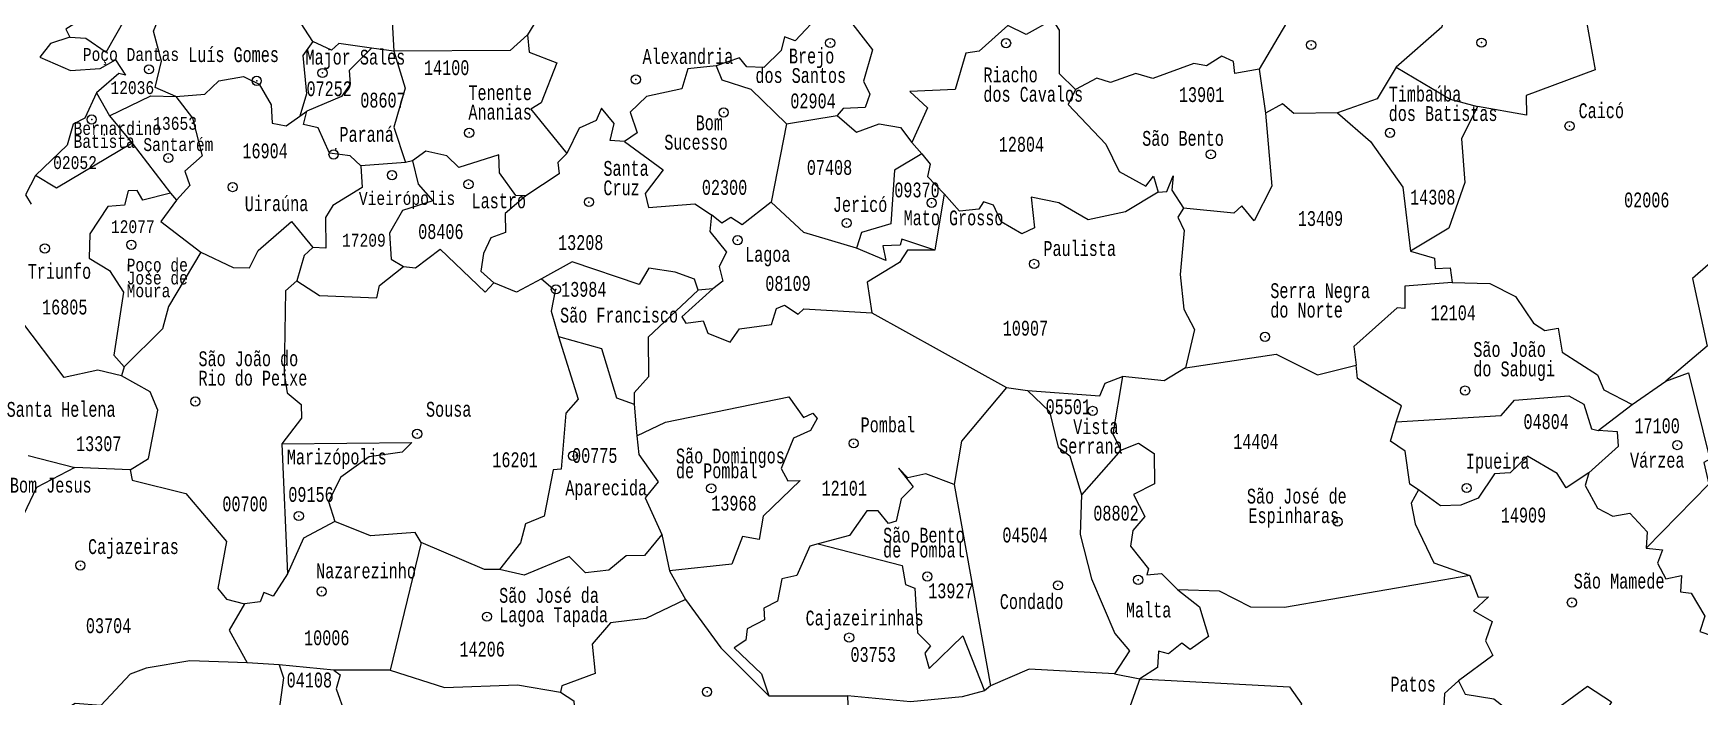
# Model space of a CAD drawing. Header units: millimetres. Extents: x 9851 to 10267, y 23387 to 23778.
# Drawn here: x 10204.67 to 10221.05, y 23654.6 to 23661.12 of the extents above; entities that cross this region are included whole.
import ezdxf
from ezdxf.enums import TextEntityAlignment as Align

# ---------------------------------------------------------------- set-up
doc = ezdxf.new("R2010")
doc.units = ezdxf.units.MM
doc.layers.add('3', color=7, linetype='Continuous')
doc.styles.add('MONOTXT', font='MONOTXT', dxfattribs={"height": 0.2})

# ---------------------------------------------------------------- blocks, each defined once
blk = doc.blocks.new('SEDE')
at = {"layer": '3', "color": 7, "linetype": 'Continuous'}
blk.add_circle((0, 0), 0.00451, dxfattribs=at)

msp = doc.modelspace()

# ---------------------------------------------------------------- linework, layer by layer
at = {"color": 7, "linetype": 'Continuous'}
for p, q in [((10208.157, 23662.012), (10208.213, 23660.946)), ((10209.848, 23661.633), (10209.53, 23661.107)), ((10208.213, 23660.946), (10207.995, 23660.976)), ((10216.722, 23660.77), (10216.783, 23660.337)), ((10205.292, 23660.536), (10205.42, 23660.311)), ((10205.42, 23660.311), (10205.643, 23660.043)), ((10207.29, 23660.308), (10207.358, 23660.356)), ((10212.076, 23660.233), (10211.925, 23659.463)), ((10212.076, 23660.233), (10212.572, 23660.313)), ((10205.643, 23660.043), (10206.02, 23659.551)), ((10213.307, 23660.047), (10213.407, 23659.936)), ((10208.329, 23659.852), (10207.89, 23659.818)), ((10208.397, 23659.868), (10208.329, 23659.852)), ((10206.02, 23659.551), (10206.077, 23659.482)), ((10213.624, 23659.544), (10213.535, 23658.989)), ((10211.35, 23658.611), (10211.207, 23658.596)), ((10212.913, 23658.374), (10214.239, 23657.641)), ((10205.564, 23657.844), (10205.536, 23657.754)), ((10214.239, 23657.641), (10214.445, 23657.61)), ((10220.39, 23657.472), (10220.722, 23657.703)), ((10210.577, 23657.475), (10210.603, 23657.165)), ((10220.056, 23657.216), (10220.39, 23657.472)), ((10204.619, 23656.971), (10205.078, 23656.853)), ((10207.112, 23657.085), (10207.168, 23655.809)), ((10215.363, 23657.024), (10214.976, 23656.584)), ((10205.623, 23656.831), (10205.078, 23656.853)), ((10213.723, 23656.687), (10214.082, 23654.709)), ((10210.848, 23656.196), (10210.924, 23655.837)), ((10208.483, 23656.118), (10208.178, 23654.86)), ((10210.924, 23655.837), (10211.082, 23655.557)), ((10207.087, 23654.913), (10206.772, 23654.934)), ((10207.624, 23654.86), (10207.087, 23654.913)), ((10208.178, 23654.86), (10207.624, 23654.86)), ((10214.082, 23654.709), (10214.022, 23654.658)), ((10215.3, 23654.824), (10215.548, 23654.777)), ((10211.9, 23654.609), (10212.674, 23654.61)), ((10212.674, 23654.61), (10212.712, 23653.54)), ((10214.022, 23654.658), (10213.802, 23654.599))]:
    msp.add_line(p, q, dxfattribs=at)
for points in [[(10219.343, 23662.981), (10219.163, 23662.793), (10219.02, 23662.776), (10218.583, 23662.523), (10218.5, 23662.373), (10218.649, 23661.993), (10218.518, 23661.182), (10218.069, 23660.789)], [(10220.19, 23662.307), (10219.948, 23661.897), (10220.006, 23661.729), (10219.938, 23661.253), (10220.027, 23660.762), (10219.346, 23660.509), (10219.352, 23660.317), (10218.87, 23660.403)], [(10205.054, 23661.868), (10205.093, 23661.761), (10204.935, 23661.604), (10204.985, 23661.323), (10205.13, 23661.251), (10204.989, 23661.163), (10205.028, 23661.085)], [(10217.415, 23661.702), (10217.142, 23661.483), (10216.722, 23660.77)], [(10205.028, 23661.085), (10205.188, 23661.073), (10205.386, 23660.936), (10205.576, 23661.269), (10205.713, 23661.239), (10205.883, 23661.392), (10205.947, 23661.371)], [(10207.417, 23661.041), (10207.261, 23661.284), (10207.136, 23661.316), (10207.214, 23661.424)], [(10212.323, 23661.466), (10212.279, 23661.422), (10212.418, 23661.382), (10212.42, 23661.322), (10212.159, 23661.047), (10212.055, 23661.087), (10212.022, 23660.953), (10211.852, 23660.787), (10211.684, 23660.791), (10211.614, 23660.88), (10211.383, 23660.803)], [(10212.323, 23661.466), (10212.659, 23661.298), (10212.922, 23660.959), (10212.831, 23660.65), (10212.893, 23660.524), (10212.849, 23660.391), (10212.632, 23660.383), (10212.572, 23660.313)], [(10206.07, 23660.501), (10205.867, 23660.59), (10205.931, 23660.848), (10205.852, 23661.143), (10205.947, 23661.371)], [(10214.692, 23661.255), (10214.43, 23661.111), (10214.25, 23661.198), (10213.97, 23660.945), (10213.838, 23660.925), (10213.732, 23660.569), (10213.287, 23660.549), (10213.461, 23660.39), (10213.307, 23660.047)], [(10214.692, 23661.255), (10214.755, 23661.151), (10214.756, 23660.727), (10214.915, 23660.568)], [(10205.028, 23661.085), (10204.839, 23661.02), (10204.733, 23660.888), (10205.036, 23660.756), (10205.328, 23660.777), (10205.478, 23660.86), (10205.577, 23660.71), (10205.51, 23660.726), (10205.292, 23660.536)], [(10209.53, 23661.107), (10209.358, 23660.952), (10208.213, 23660.946)], [(10209.53, 23661.107), (10209.546, 23660.935), (10209.816, 23660.832), (10209.664, 23660.439), (10209.56, 23660.375), (10209.915, 23659.939)], [(10207.417, 23661.041), (10207.321, 23660.905), (10207.355, 23660.528), (10207.29, 23660.308)], [(10207.995, 23660.976), (10207.777, 23660.756), (10207.785, 23660.623), (10207.7, 23660.501), (10207.358, 23660.356)], [(10207.995, 23660.976), (10207.673, 23661.021), (10207.602, 23660.956), (10207.417, 23661.041)], [(10208.213, 23660.946), (10208.325, 23660.582), (10208.214, 23660.198), (10208.329, 23659.852)], [(10216.722, 23660.77), (10216.484, 23660.725), (10216.469, 23660.845), (10216.355, 23660.898), (10216.204, 23660.802), (10216.079, 23660.824), (10215.676, 23660.679), (10215.51, 23660.725), (10215.26, 23660.639), (10215.126, 23660.681), (10214.915, 23660.568)], [(10211.383, 23660.803), (10211.104, 23660.771), (10211.047, 23660.575), (10210.699, 23660.499), (10210.539, 23660.345), (10210.607, 23660.142), (10210.484, 23660.057)], [(10211.383, 23660.803), (10211.438, 23660.664), (10211.724, 23660.572), (10212.076, 23660.233)], [(10218.069, 23660.789), (10217.881, 23660.476), (10217.493, 23660.339)], [(10218.069, 23660.789), (10218.601, 23660.473), (10218.87, 23660.403)], [(10206.07, 23660.501), (10206.355, 23660.522), (10206.493, 23660.653), (10206.738, 23660.696), (10206.892, 23660.623), (10207.008, 23660.42), (10207.019, 23660.238), (10207.157, 23660.213), (10207.29, 23660.308)], [(10214.915, 23660.568), (10214.845, 23660.422), (10215.215, 23660.032), (10215.345, 23659.763), (10215.608, 23659.619), (10215.685, 23659.717), (10215.729, 23659.559)], [(10205.292, 23660.536), (10205.176, 23660.287), (10205.062, 23660.23), (10205.002, 23660.022), (10204.692, 23659.725)], [(10205.42, 23660.311), (10205.824, 23660.508), (10206.07, 23660.501)], [(10206.07, 23660.501), (10206.235, 23660.287), (10206.331, 23659.917), (10206.16, 23659.766), (10206.208, 23659.626), (10206.077, 23659.482)], [(10217.493, 23660.339), (10217.064, 23660.335), (10216.953, 23660.43), (10216.783, 23660.337)], [(10218.87, 23660.403), (10218.711, 23660.084), (10218.745, 23659.654), (10218.588, 23659.206), (10218.211, 23658.98)], [(10207.89, 23659.818), (10207.785, 23659.917), (10207.582, 23659.944), (10207.47, 23660.193), (10207.327, 23660.226), (10207.358, 23660.356)], [(10210.484, 23660.057), (10210.342, 23660.068), (10210.382, 23660.236), (10210.257, 23660.385), (10210.205, 23660.266), (10210.038, 23660.19), (10209.915, 23659.939)], [(10212.572, 23660.313), (10212.763, 23660.151), (10212.987, 23660.231), (10213.195, 23660.196), (10213.307, 23660.047)], [(10216.783, 23660.337), (10216.847, 23659.618), (10216.672, 23659.279), (10216.551, 23659.427), (10216.472, 23659.355), (10215.977, 23659.402)], [(10217.493, 23660.339), (10217.816, 23660.058), (10218.136, 23659.61), (10218.211, 23658.98)], [(10205.643, 23660.043), (10204.899, 23659.599), (10204.692, 23659.725)], [(10209.513, 23659.525), (10209.415, 23659.529), (10209.253, 23659.749), (10209.248, 23659.927), (10208.853, 23659.804), (10208.737, 23659.916), (10208.53, 23659.963), (10208.397, 23659.868)], [(10209.915, 23659.939), (10209.826, 23659.853), (10209.841, 23659.739), (10209.513, 23659.525)], [(10210.484, 23660.057), (10210.863, 23659.781), (10210.684, 23659.546), (10210.717, 23659.409), (10211.173, 23659.446), (10211.339, 23659.339)], [(10213.407, 23659.936), (10213.137, 23659.778), (10213.1, 23659.249), (10212.813, 23659.164), (10212.762, 23659.009)], [(10213.407, 23659.936), (10213.487, 23659.836), (10213.463, 23659.714), (10213.624, 23659.544)], [(10207.89, 23659.818), (10207.903, 23659.606), (10207.616, 23659.428), (10207.543, 23659.312), (10207.546, 23659.009), (10207.419, 23659.017)], [(10208.397, 23659.868), (10208.455, 23659.639), (10208.597, 23659.476), (10208.299, 23659.381), (10208.173, 23659.156), (10208.188, 23658.902), (10208.308, 23658.83)], [(10204.692, 23659.725), (10204.594, 23659.535), (10204.649, 23659.441)], [(10215.729, 23659.559), (10215.813, 23659.566), (10215.878, 23659.721), (10215.863, 23659.581), (10215.977, 23659.402)], [(10206.02, 23659.551), (10205.746, 23659.48), (10205.691, 23659.577), (10205.603, 23659.572), (10205.565, 23659.433), (10205.402, 23659.419), (10205.226, 23659.15), (10205.219, 23658.911), (10205.42, 23658.791), (10205.557, 23658.578), (10205.462, 23657.957), (10205.564, 23657.844)], [(10206.077, 23659.482), (10205.925, 23659.273), (10206.318, 23658.972)], [(10209.513, 23659.525), (10209.308, 23659.35), (10209.311, 23659.163), (10209.168, 23659.112), (10209.095, 23658.958), (10209.069, 23658.782), (10209.199, 23658.669)], [(10211.925, 23659.463), (10211.639, 23659.239), (10211.529, 23659.312), (10211.441, 23659.254), (10211.339, 23659.339)], [(10212.762, 23659.009), (10212.244, 23659.165), (10211.925, 23659.463)], [(10215.729, 23659.559), (10215.409, 23659.367), (10215.042, 23659.289), (10214.754, 23659.456), (10214.481, 23659.51), (10214.514, 23659.211), (10214.388, 23659.149), (10214.185, 23659.27), (10214.11, 23659.432), (10214.011, 23659.466), (10213.967, 23659.394), (10213.776, 23659.372), (10213.624, 23659.544)], [(10206.318, 23658.972), (10206.635, 23658.821), (10206.795, 23658.817), (10206.881, 23658.986), (10207.208, 23659.273), (10207.419, 23659.017)], [(10211.339, 23659.339), (10211.321, 23659.174), (10211.484, 23658.971), (10211.414, 23658.828), (10211.448, 23658.684), (10211.35, 23658.611)], [(10215.977, 23659.402), (10215.923, 23659.314), (10215.985, 23659.185), (10215.947, 23658.752), (10215.982, 23658.409), (10216.087, 23658.209), (10215.997, 23657.834)], [(10213.535, 23658.989), (10213.208, 23659.099), (10213.192, 23659.039), (10213.022, 23659.033), (10213.052, 23658.887), (10212.762, 23659.009)], [(10206.318, 23658.972), (10205.998, 23658.437), (10205.94, 23658.216), (10205.564, 23657.844)], [(10207.419, 23659.017), (10207.332, 23658.939), (10207.262, 23658.689)], [(10208.308, 23658.83), (10208.428, 23658.818), (10208.67, 23659.001), (10209.111, 23658.577), (10209.199, 23658.669)], [(10213.535, 23658.989), (10213.264, 23658.99), (10213.187, 23658.868), (10212.867, 23658.677), (10212.913, 23658.374)], [(10218.211, 23658.98), (10218.445, 23658.91), (10218.454, 23658.811), (10218.601, 23658.815), (10218.62, 23658.671)], [(10221.317, 23659.003), (10220.984, 23658.713), (10221.126, 23658.045), (10220.722, 23657.703)], [(10207.262, 23658.689), (10207.483, 23658.545), (10208.049, 23658.52), (10208.073, 23658.642), (10208.308, 23658.83)], [(10211.207, 23658.596), (10211.172, 23658.706), (10210.981, 23658.775), (10210.723, 23658.813), (10210.628, 23658.651), (10209.967, 23658.875), (10209.667, 23658.708)], [(10207.262, 23658.689), (10207.149, 23658.591), (10207.137, 23657.777), (10207.165, 23657.587), (10207.302, 23657.474), (10207.306, 23657.339), (10207.112, 23657.085)], [(10209.667, 23658.708), (10209.42, 23658.578), (10209.199, 23658.669)], [(10209.667, 23658.708), (10209.802, 23658.593), (10209.762, 23658.391), (10209.832, 23658.143)], [(10211.207, 23658.596), (10210.716, 23658.134), (10210.717, 23657.745), (10210.576, 23657.589), (10210.577, 23657.475)], [(10211.35, 23658.611), (10211.047, 23658.336), (10211.085, 23658.272), (10211.257, 23658.294), (10211.303, 23658.173), (10211.522, 23658.087), (10211.612, 23658.216), (10211.928, 23658.26), (10211.977, 23658.417), (10212.056, 23658.45), (10212.189, 23658.361), (10212.244, 23658.414), (10212.913, 23658.374)], [(10218.62, 23658.671), (10218.155, 23658.636), (10218.153, 23658.418), (10218.08, 23658.423), (10217.654, 23658.042), (10217.677, 23657.86)], [(10218.62, 23658.671), (10218.991, 23658.664), (10219.244, 23658.534), (10219.418, 23658.271), (10219.532, 23658.201), (10219.662, 23658.224), (10219.702, 23657.989), (10220.048, 23657.763), (10220.112, 23657.618), (10220.39, 23657.472)], [(10205.536, 23657.754), (10205.306, 23657.809), (10204.975, 23657.74), (10204.558, 23658.288), (10204.425, 23658.383), (10204.182, 23658.395)], [(10209.832, 23658.143), (10210.027, 23657.527), (10209.905, 23657.388), (10209.86, 23656.836), (10209.782, 23656.832), (10209.692, 23656.374), (10209.51, 23656.3), (10209.461, 23656.114), (10209.252, 23655.851)], [(10209.832, 23658.143), (10210.255, 23658.025), (10210.403, 23657.537), (10210.577, 23657.475)], [(10215.997, 23657.834), (10216.89, 23657.967), (10217.296, 23657.766), (10217.677, 23657.86)], [(10215.997, 23657.834), (10215.788, 23657.705), (10215.379, 23657.748)], [(10218.07, 23657.303), (10218.123, 23657.459), (10217.69, 23657.728), (10217.677, 23657.86)], [(10220.722, 23657.703), (10220.943, 23657.785), (10221.152, 23656.935)], [(10205.623, 23656.831), (10205.802, 23656.942), (10205.894, 23657.418), (10205.818, 23657.596), (10205.536, 23657.754)], [(10214.239, 23657.641), (10213.797, 23657.113), (10213.723, 23656.687)], [(10214.445, 23657.61), (10215.156, 23657.557), (10215.208, 23657.684), (10215.379, 23657.748)], [(10215.379, 23657.748), (10215.285, 23657.184), (10215.363, 23657.024)], [(10210.603, 23657.165), (10210.885, 23657.299), (10212.099, 23657.548), (10212.243, 23657.345), (10212.333, 23657.388), (10212.377, 23657.337), (10212.311, 23657.218), (10212.144, 23657.143), (10212.022, 23656.844), (10212.089, 23656.724), (10212.209, 23656.725), (10211.846, 23656.376), (10211.808, 23656.147), (10211.642, 23656.175), (10211.537, 23655.903), (10210.924, 23655.837)], [(10214.445, 23657.61), (10214.662, 23657.405), (10214.747, 23657.055), (10214.861, 23656.967), (10214.976, 23656.584)], [(10218.07, 23657.303), (10219.102, 23657.364), (10219.232, 23657.515), (10219.767, 23657.557), (10219.913, 23657.476), (10219.99, 23657.233), (10220.056, 23657.216)], [(10218.288, 23656.634), (10218.202, 23656.689), (10218.159, 23657.014), (10218.012, 23657.114), (10218.07, 23657.303)], [(10210.603, 23657.165), (10210.623, 23656.983), (10210.814, 23656.714), (10210.684, 23656.554), (10210.848, 23656.196)], [(10219.965, 23656.801), (10220.255, 23657.063), (10220.245, 23657.203), (10220.056, 23657.216)], [(10207.112, 23657.085), (10208.392, 23657.098), (10208.295, 23657.006), (10207.972, 23656.959), (10207.694, 23656.758), (10207.573, 23656.518), (10207.635, 23656.322)], [(10215.363, 23657.024), (10215.537, 23657.092), (10215.69, 23656.99), (10215.692, 23656.692), (10215.488, 23656.587), (10215.597, 23656.373), (10215.48, 23656.235), (10215.456, 23656.081), (10215.634, 23655.859), (10215.617, 23655.798), (10215.763, 23655.812), (10215.921, 23655.65)], [(10219.965, 23656.801), (10219.739, 23656.653), (10219.652, 23656.794), (10219.361, 23656.966), (10219.19, 23656.801), (10219.036, 23656.791), (10218.877, 23656.551), (10218.705, 23656.484), (10218.504, 23656.478), (10218.288, 23656.634)], [(10205.078, 23656.853), (10204.7, 23656.656), (10204.574, 23656.39), (10204.348, 23656.246), (10204.29, 23656.003)], [(10205.623, 23656.831), (10205.641, 23656.729), (10206.168, 23656.597), (10206.571, 23656.125), (10206.484, 23655.665), (10206.569, 23655.558), (10206.746, 23655.512)], [(10213.723, 23656.687), (10213.446, 23656.793), (10213.269, 23656.753), (10213.175, 23656.848), (10213.322, 23656.664), (10213.204, 23656.545), (10213.153, 23656.327), (10213.077, 23656.302), (10212.976, 23656.427), (10212.866, 23656.427), (10212.694, 23656.186), (10212.388, 23656.103)], [(10219.965, 23656.801), (10219.929, 23656.677), (10220.048, 23656.454), (10220.198, 23656.376), (10220.365, 23656.405), (10220.537, 23656.223), (10220.527, 23656.06)], [(10221.152, 23656.935), (10221.095, 23656.902), (10221.142, 23656.69), (10220.527, 23656.06)], [(10218.288, 23656.634), (10218.216, 23656.503), (10218.255, 23656.301), (10218.44, 23655.917), (10218.792, 23655.791)], [(10214.976, 23656.584), (10214.963, 23656.196), (10215.074, 23655.758), (10215.302, 23655.222), (10215.448, 23655.053), (10215.3, 23654.824)], [(10207.635, 23656.322), (10207.325, 23656.159), (10207.168, 23655.809)], [(10208.483, 23656.118), (10208.424, 23656.216), (10207.985, 23656.182), (10207.635, 23656.322)], [(10210.848, 23656.196), (10210.678, 23655.988), (10210.499, 23655.987), (10210.328, 23655.845), (10210.1, 23655.817), (10209.937, 23655.979), (10209.495, 23655.796), (10209.252, 23655.851)], [(10209.252, 23655.851), (10209.106, 23655.851), (10208.483, 23656.118)], [(10212.388, 23656.103), (10212.303, 23656.079), (10212.176, 23655.791), (10212.029, 23655.76), (10211.986, 23655.539), (10211.853, 23655.472), (10211.86, 23655.357), (10211.688, 23655.267), (10211.674, 23655.158), (10211.561, 23655.082), (10211.83, 23654.826), (10211.9, 23654.609)], [(10212.388, 23656.103), (10213.211, 23655.889), (10213.244, 23655.704), (10213.337, 23655.667), (10213.363, 23655.228), (10213.491, 23655.101), (10213.436, 23655.028), (10213.479, 23654.878), (10213.809, 23655.198), (10214.022, 23654.658)], [(10220.527, 23656.06), (10220.687, 23656.043), (10220.637, 23655.912), (10220.72, 23655.76), (10220.874, 23655.793), (10220.866, 23655.631), (10220.97, 23655.618), (10221.104, 23655.392), (10221.055, 23655.242), (10221.313, 23655.153), (10221.304, 23655.009), (10221.404, 23654.876), (10221.288, 23654.758), (10221.235, 23654.499), (10221.39, 23654.323)], [(10207.168, 23655.809), (10207.027, 23655.589), (10206.938, 23655.624), (10206.901, 23655.532), (10206.746, 23655.512)], [(10215.921, 23655.65), (10216.136, 23655.485), (10216.223, 23655.191), (10216.043, 23655.066), (10215.962, 23655.128), (10215.832, 23655.022), (10215.734, 23655.048), (10215.722, 23654.887), (10215.548, 23654.777)], [(10218.792, 23655.791), (10216.97, 23655.477), (10216.64, 23655.48), (10216.332, 23655.639), (10215.921, 23655.65)], [(10218.792, 23655.791), (10218.877, 23655.579), (10218.978, 23655.584), (10218.828, 23655.444), (10219.012, 23655.34), (10218.946, 23655.15), (10219.021, 23655.006), (10218.683, 23654.756)], [(10206.746, 23655.512), (10206.596, 23655.256), (10206.772, 23654.934)], [(10211.082, 23655.557), (10210.691, 23655.369), (10210.346, 23655.327), (10210.166, 23655.116), (10210.194, 23654.828), (10209.865, 23654.708), (10209.852, 23654.646)], [(10211.082, 23655.557), (10211.431, 23655.08), (10211.9, 23654.609)], [(10206.772, 23654.934), (10206.21, 23654.953), (10205.781, 23654.881), (10205.621, 23654.821), (10205.333, 23654.513), (10205.081, 23654.534), (10204.813, 23654.372), (10204.77, 23654.217), (10204.365, 23654.323)], [(10207.087, 23654.913), (10207.131, 23654.787), (10207.038, 23654.119), (10207.116, 23654.064)], [(10207.624, 23654.86), (10207.686, 23654.817), (10207.649, 23654.677), (10207.736, 23654.43), (10207.682, 23654.222), (10207.116, 23654.064)], [(10208.178, 23654.86), (10208.712, 23654.691), (10209.43, 23654.716), (10209.852, 23654.646)], [(10215.3, 23654.824), (10214.462, 23654.872), (10214.082, 23654.709)], [(10215.548, 23654.777), (10215.39, 23654.329), (10215.64, 23654.082), (10215.556, 23653.82), (10215.667, 23653.684), (10215.56, 23653.661), (10215.531, 23653.478), (10215.38, 23653.289), (10215.435, 23653.166), (10215.311, 23653.069), (10215.28, 23652.909), (10215.483, 23652.95)], [(10215.548, 23654.777), (10217.019, 23654.699), (10217.138, 23654.532), (10217.086, 23654.365), (10217.215, 23653.916), (10216.637, 23653.147)], [(10218.683, 23654.756), (10218.545, 23654.633), (10218.524, 23654.252)], [(10218.683, 23654.756), (10218.749, 23654.627), (10219.031, 23654.579), (10219.135, 23654.497), (10219.681, 23654.507), (10219.951, 23654.704), (10220.187, 23654.55), (10220.112, 23654.422), (10220.622, 23654.257)], [(10209.852, 23654.646), (10209.983, 23654.559), (10210.049, 23653.589)], [(10213.802, 23654.599), (10213.295, 23654.551), (10212.674, 23654.61)]]:
    msp.add_lwpolyline(points, dxfattribs=at)
for p in [(10212.505, 23661.027), (10214.234, 23661.025), (10217.233, 23661.007), (10218.908, 23661.03), (10205.807, 23660.767), (10207.513, 23660.732), (10206.866, 23660.655), (10210.594, 23660.668), (10205.244, 23660.274), (10211.458, 23660.343), (10208.955, 23660.143), (10218.008, 23660.143), (10219.774, 23660.21), (10207.644, 23659.987), (10216.247, 23659.932), (10205.997, 23659.896), (10206.63, 23659.61), (10208.197, 23659.727), (10208.949, 23659.638), (10210.133, 23659.463), (10213.502, 23659.455), (10212.666, 23659.257), (10211.594, 23659.088), (10204.783, 23659.007), (10205.633, 23659.043), (10214.51, 23658.855), (10209.808, 23658.605), (10216.78, 23658.138), (10206.263, 23657.502), (10218.747, 23657.61), (10215.085, 23657.41), (10208.444, 23657.185), (10209.974, 23656.965), (10212.735, 23657.091), (10220.833, 23657.074), (10211.335, 23656.649), (10218.763, 23656.652), (10207.28, 23656.377), (10217.494, 23656.321), (10205.133, 23655.891), (10213.46, 23655.782), (10214.744, 23655.696), (10215.533, 23655.749), (10207.505, 23655.635), (10219.797, 23655.527), (10209.13, 23655.388), (10212.691, 23655.182), (10211.294, 23654.649)]:
    msp.add_point(p, dxfattribs=at)

# ---------------------------------------------------------------- block references
for p, xscale, yscale, zscale, rotation in [((10212.505, 23661.027), 10.00001429860503, 10.00001429860503, 10, 0.6841025721346794), ((10214.234, 23661.025), 9.999999999999998, 9.999999999999998, 9.999999999999998, 0.6795672174408629), ((10217.233, 23661.007), 9.999987861332292, 9.999987861332292, 10, 0.6712968428792381), ((10218.908, 23661.03), 10.00002301517017, 10.00002301517017, 10, 0.665691215355016), ((10205.807, 23660.767), 10.00001290811291, 10.00001290811291, 10, 0.7054485866126678), ((10207.513, 23660.732), 10, 10, 10, 0.7025139591099447), ((10206.866, 23660.655), 10.00001290811291, 10.00001290811291, 10, 0.7054485866126678), ((10210.594, 23660.668), 10, 10, 10, 0.6969114782000757), ((10205.244, 23660.274), 10, 10, 10, 0.7169236149876026), ((10211.458, 23660.343), 10, 10, 10, 0.7022471746085021), ((10219.774, 23660.21), 10.00001152141532, 10.00001152141532, 10, 0.682768645170975), ((10208.955, 23660.143), 9.999981325295634, 9.999981325295634, 10, 0.7123882813771614), ((10218.008, 23660.143), 9.999978898729687, 9.999978898729687, 10, 0.6894414829405753), ((10205.997, 23659.896), 10, 10, 10, 0.7235932069005901), ((10207.622, 23659.93), 10, 10, 10, 0.7198582378338171), ((10216.247, 23659.932), 10, 10, 10, 0.6993125430853341), ((10208.197, 23659.727), 10, 10, 10, 0.7230596402668426), ((10206.63, 23659.61), 10.0000170456531, 10.0000170456531, 10, 0.7286620836482963), ((10208.949, 23659.638), 10, 10, 10, 0.7233264235993994), ((10210.133, 23659.463), 10, 10, 10, 0.7246603397914625), ((10213.502, 23659.455), 10, 10, 10, 0.7174571830580709), ((10212.666, 23659.257), 10, 10, 10, 0.7238599901704038), ((10205.633, 23659.043), 10, 10, 10, 0.742538197999832), ((10211.594, 23659.088), 10.00002000932432, 10.00002000932432, 10, 0.729995996689304), ((10204.783, 23659.007), 10, 10, 10, 0.7446724551327789), ((10214.51, 23658.855), 10.0000170456531, 10.0000170456531, 10, 0.7286620836482963), ((10209.808, 23658.605), 10, 10, 10, 0.7444056731040593), ((10216.78, 23658.138), 10, 10, 10, 0.7396035910784476), ((10218.747, 23657.61), 10.00001186077135, 10.00001186077135, 10, 0.7470734919367532), ((10206.263, 23657.502), 9.999981794432376, 9.999981794432376, 10, 0.77429226785926), ((10215.085, 23657.41), 10, 10, 10, 0.7601492967803346), ((10208.444, 23657.185), 9.999989993317048, 9.999989993317048, 10, 0.7777604159494995), ((10212.735, 23657.091), 9.999977394824455, 9.999977394824455, 10, 0.7724248011510575), ((10209.977, 23656.968), 10, 10, 10, 0.7804282182955988), ((10220.833, 23657.074), 9.999982383916153, 9.999982383916153, 10, 0.7545468809239368), ((10211.335, 23656.649), 10, 10, 10, 0.7846966950054882), ((10218.763, 23656.652), 10.00001706462667, 10.00001706462667, 10, 0.7694866241848763), ((10207.28, 23656.377), 9.999989504231278, 9.999989504231278, 10, 0.7969722279239971), ((10217.494, 23656.321), 10, 10, 10, 0.7801614382130859), ((10205.133, 23655.891), 10.00002084383586, 10.00002084383586, 10, 0.8097775888807011), ((10213.46, 23655.782), 10, 10, 10, 0.8001735756778356), ((10207.505, 23655.635), 9.99998087426515, 9.99998087426515, 10, 0.8124491454032243), ((10214.744, 23655.696), 9.999999999999998, 9.999999999999998, 9.999999999999998, 0.7999067968889106), ((10215.533, 23655.749), 10, 10, 10, 0.7972390070938324), ((10219.797, 23655.527), 9.999981102382494, 9.999981102382494, 10, 0.7935040955754771), ((10209.13, 23655.388), 9.99998881326614, 9.99998881326614, 10, 0.8156504837253158), ((10212.691, 23655.182), 9.999986825589124, 9.999986825589124, 10, 0.8148501496214898), ((10211.294, 23654.649), 10.00002155485655, 10.00002155485655, 10, 0.8287225621357027)]:
    msp.add_blockref('SEDE', p, dxfattribs=dict(at, xscale=xscale, yscale=yscale, zscale=zscale, rotation=rotation))

# ---------------------------------------------------------------- texts
at = {"color": 7, "linetype": 'Continuous', "style": 'MONOTXT'}
for s, height, rotation, width, p in [('Po%%231o Dantas', 0.12654, 360, 0.785727, (10205.157, 23660.977)), ('Major Sales', 0.14552, 360, 0.708006, (10207.346, 23660.96)), ('Riacho ', 0.1459, 359.9943, 0.705873, (10214.011, 23660.786)), ('12036', 0.1265, 360, 0.785719, (10205.428, 23660.651)), ('dos Cavalos', 0.1459, 359.9943, 0.705873, (10214.011, 23660.595)), ('Bernardino', 0.1265, 359.9953, 0.785722, (10205.066, 23660.249)), ('13653', 0.1266, 0, 0.785711, (10205.849, 23660.3)), ('Batista', 0.1265, 359.9953, 0.785722, (10205.066, 23660.122)), ('Santar%%233m', 0.12656, 0, 0.785721, (10205.752, 23660.091)), ('02052', 0.1266, 0, 0.785708, (10204.865, 23659.914)), ('Vieir%%243polis', 0.12657, 0, 0.7857, (10207.871, 23659.562)), ('Lastro', 0.146, 0, 0.705869, (10208.979, 23659.548)), ('Mato Grosso', 0.14556, 0, 0.708013, (10213.227, 23659.38)), ('Lagoa', 0.146, 360, 0.705878, (10211.668, 23659.022)), ('Po%%231o de', 0.12644, 359.9902, 0.785721, (10205.588, 23658.907)), ('Jos%%233 de', 0.12644, 359.9902, 0.785721, (10205.588, 23658.78)), ('Moura', 0.1264, 359.9902, 0.785721, (10205.588, 23658.654)), ('S%%227o Francisco', 0.14559, 0, 0.707998, (10209.849, 23658.424)), ('Mariz%%243polis', 0.14564, 0, 0.708005, (10207.163, 23657.03)), ('S%%227o Domingos', 0.14553, 359.996, 0.708022, (10210.989, 23657.04)), ('de Pombal', 0.1455, 359.996, 0.708022, (10210.989, 23656.894)), ('Aparecida', 0.1456, 0, 0.708003, (10209.901, 23656.726)), ('S%%227o Bento', 0.1455, 359.9933, 0.707999, (10213.025, 23656.261)), ('de Pombal', 0.1455, 359.9933, 0.707999, (10213.025, 23656.115)), ('Malta', 0.1461, 0, 0.705895, (10215.412, 23655.526)), ('Cajazeirinhas', 0.14568, 360, 0.708004, (10212.263, 23655.447))]:
    msp.add_text(s, height=height, rotation=rotation, dxfattribs=dict(at, width=width)).set_placement(p, align=Align.TOP_LEFT)
for s, height, rotation, width, p in [('Lu%%237s Gomes', 0.14598, 360, 0.705872, (10206.193, 23660.839)), ('07252', 0.1455, 360, 0.708009, (10207.356, 23660.504)), ('Tenente', 0.1459, 359.9959, 0.705885, (10208.948, 23660.465)), ('Timba%%250ba ', 0.14586, 359.9932, 0.705879, (10217.996, 23660.451)), ('Ananias', 0.1459, 359.9959, 0.705885, (10208.948, 23660.274)), ('dos Batistas', 0.14586, 359.9932, 0.705879, (10217.996, 23660.26)), ('Caic%%243', 0.146, 0, 0.705881, (10219.863, 23660.288)), ('Paran%%225', 0.1459, 359.999, 0.705882, (10207.68, 23660.055)), ('Santa', 0.1459, 0.0036, 0.705897, (10210.275, 23659.721)), ('Cruz', 0.1459, 0.0036, 0.705897, (10210.275, 23659.53)), ('09370', 0.1456, 360, 0.708007, (10213.135, 23659.509)), ('Uira%%250na', 0.14602, 0, 0.70588, (10206.749, 23659.374)), ('Jeric%%243', 0.146, 360, 0.705894, (10212.531, 23659.366)), ('13984', 0.1456, 0, 0.708011, (10209.859, 23658.532)), ('Serra Negra ', 0.14589, 359.9929, 0.705883, (10216.832, 23658.519)), ('do Norte', 0.1459, 359.9929, 0.705883, (10216.832, 23658.328)), ('S%%227o Jo%%227o do ', 0.14589, 359.9928, 0.705883, (10206.294, 23657.85)), ('S%%227o Jo%%227o ', 0.14591, 359.9938, 0.705885, (10218.828, 23657.941)), ('Rio do Peixe', 0.14589, 359.9928, 0.705883, (10206.294, 23657.659)), ('do Sabugi', 0.1459, 359.9938, 0.705885, (10218.828, 23657.75)), ('Sousa', 0.1461, 0, 0.705883, (10208.531, 23657.353)), ('Pombal', 0.1461, 360, 0.705889, (10212.804, 23657.2)), ('00775', 0.1456, 360, 0.708011, (10209.967, 23656.899)), ('Bom Jesus', 0.1461, 360, 0.70589, (10204.44, 23656.607)), ('09156', 0.1457, 0, 0.708014, (10207.177, 23656.516)), ('13968', 0.1457, 360, 0.708, (10211.335, 23656.43)), ('Nazarezinho', 0.14613, 0, 0.705883, (10207.45, 23655.764)), ('S%%227o Mamede', 0.14613, 0, 0.70587, (10219.815, 23655.664)), ('S%%227o Jos%%233 da ', 0.14594, 359.9925, 0.705883, (10209.25, 23655.524)), ('13927', 0.1457, 0, 0.708012, (10213.468, 23655.568)), ('Lagoa Tapada', 0.14594, 359.9925, 0.705883, (10209.25, 23655.333)), ('03753', 0.1457, 0, 0.708013, (10212.704, 23654.943)), ('Patos', 0.1462, 360, 0.705875, (10218.013, 23654.651))]:
    msp.add_text(s, height=height, rotation=rotation, dxfattribs=dict(at, width=width)).set_placement(p)
for s, height, width, p in [('Alexandria', 0.146, 0.705872, (10210.66, 23660.821)), ('Paulista', 0.146, 0.705883, (10214.601, 23658.933)), ('Ipueira', 0.1461, 0.705873, (10218.755, 23656.842)), ('Cajazeiras', 0.1461, 0.705872, (10205.208, 23656.003))]:
    msp.add_text(s, height=height, dxfattribs=dict(at, width=width)).set_placement(p)
for s, height, rotation, width, p in [('Brejo ', 0.1459, 359.9935, 0.705881, (10212.634, 23660.971)), ('dos Santos', 0.1459, 359.9935, 0.705881, (10212.661, 23660.78)), ('Bom ', 0.1459, 359.9956, 0.705869, (10211.539, 23660.315)), ('Sucesso', 0.1459, 359.9956, 0.705869, (10211.498, 23660.124)), ('Vista ', 0.1459, 359.9969, 0.705885, (10215.429, 23657.328)), ('Serrana', 0.1459, 359.9969, 0.705885, (10215.38, 23657.137)), ('V%%225rzea', 0.1461, 360, 0.705881, (10220.904, 23656.998)), ('S%%227o Jos%%233 de ', 0.14593, 359.9924, 0.705891, (10217.672, 23656.645)), ('Espinharas', 0.1459, 359.9924, 0.705891, (10217.508, 23656.453))]:
    msp.add_text(s, height=height, rotation=rotation, dxfattribs=dict(at, width=width)).set_placement(p, align=Align.TOP_RIGHT)
for s, height, rotation, width, p in [('14100', 0.146, 360, 0.705891, (10208.734, 23660.784)), ('13901', 0.146, 360, 0.705883, (10216.156, 23660.519)), ('08607', 0.146, 0, 0.705889, (10208.108, 23660.465)), ('02904', 0.146, 360, 0.705889, (10212.336, 23660.457)), ('12804', 0.146, 0, 0.705879, (10214.385, 23660.031)), ('16904', 0.146, 360, 0.705866, (10206.949, 23659.966)), ('07408', 0.146, 360, 0.70589, (10212.498, 23659.803)), ('02300', 0.146, 360, 0.705882, (10211.466, 23659.607)), ('14308', 0.146, 360, 0.705888, (10218.429, 23659.511)), ('02006', 0.146, 360, 0.705888, (10220.533, 23659.484)), ('13409', 0.146, 360, 0.70588, (10217.325, 23659.301)), ('08406', 0.146, 360, 0.705872, (10208.677, 23659.173)), ('13208', 0.146, 360, 0.705878, (10210.052, 23659.065)), ('08109', 0.146, 0, 0.705881, (10212.09, 23658.663)), ('16805', 0.146, 0, 0.705879, (10204.979, 23658.431)), ('12104', 0.146, 0, 0.705879, (10218.63, 23658.374)), ('10907', 0.1461, 0, 0.705885, (10214.424, 23658.223)), ('05501', 0.1461, 0, 0.705878, (10214.846, 23657.451)), ('04804', 0.1461, 0, 0.705883, (10219.544, 23657.305)), ('17100', 0.1461, 0, 0.705883, (10220.635, 23657.264)), ('13307', 0.1461, 360, 0.705881, (10205.313, 23657.088)), ('14404', 0.1461, 0, 0.705895, (10216.69, 23657.109)), ('16201', 0.1461, 360, 0.705873, (10209.406, 23656.93)), ('12101', 0.1461, 0, 0.705871, (10212.643, 23656.65)), ('00700', 0.1461, 360, 0.705877, (10206.752, 23656.496)), ('08802', 0.1461, 0, 0.705882, (10215.315, 23656.405)), ('14909', 0.1461, 0, 0.705882, (10219.321, 23656.386)), ('04504', 0.1461, 0, 0.705894, (10214.421, 23656.19)), ('03704', 0.1461, 360, 0.705879, (10205.41, 23655.299)), ('10006', 0.1461, 360, 0.705885, (10207.555, 23655.18)), ('14206', 0.1461, 360, 0.705871, (10209.083, 23655.068)), ('04108', 0.1462, 0, 0.705888, (10207.384, 23654.765))]:
    msp.add_text(s, height=height, rotation=rotation, dxfattribs=dict(at, width=width)).set_placement(p, align=Align.MIDDLE)
for s, height, width, p in [('S%%227o Bento', 0.146, 0.705879, (10216.375, 23660.016)), ('Triunfo', 0.146, 0.705881, (10205.239, 23658.709)), ('Santa Helena', 0.14608, 0.705883, (10205.479, 23657.352))]:
    msp.add_text(s, height=height, rotation=0, dxfattribs=dict(at, width=width)).set_placement(p, align=Align.RIGHT)
for s, width, p in [('12077', 0.78571, (10205.433, 23659.284)), ('17209', 0.785697, (10207.705, 23659.151))]:
    msp.add_text(s, height=0.1266, dxfattribs=dict(at, width=width)).set_placement(p, align=Align.TOP_LEFT)
at = {"color": 7, "linetype": 'Continuous', "style": 'MONOTXT', "width": 0.705876}
msp.add_text('Condado', height=0.1461, dxfattribs=at).set_placement((10214.797, 23655.609), align=Align.TOP_RIGHT)

doc.saveas('drawing.dxf')
